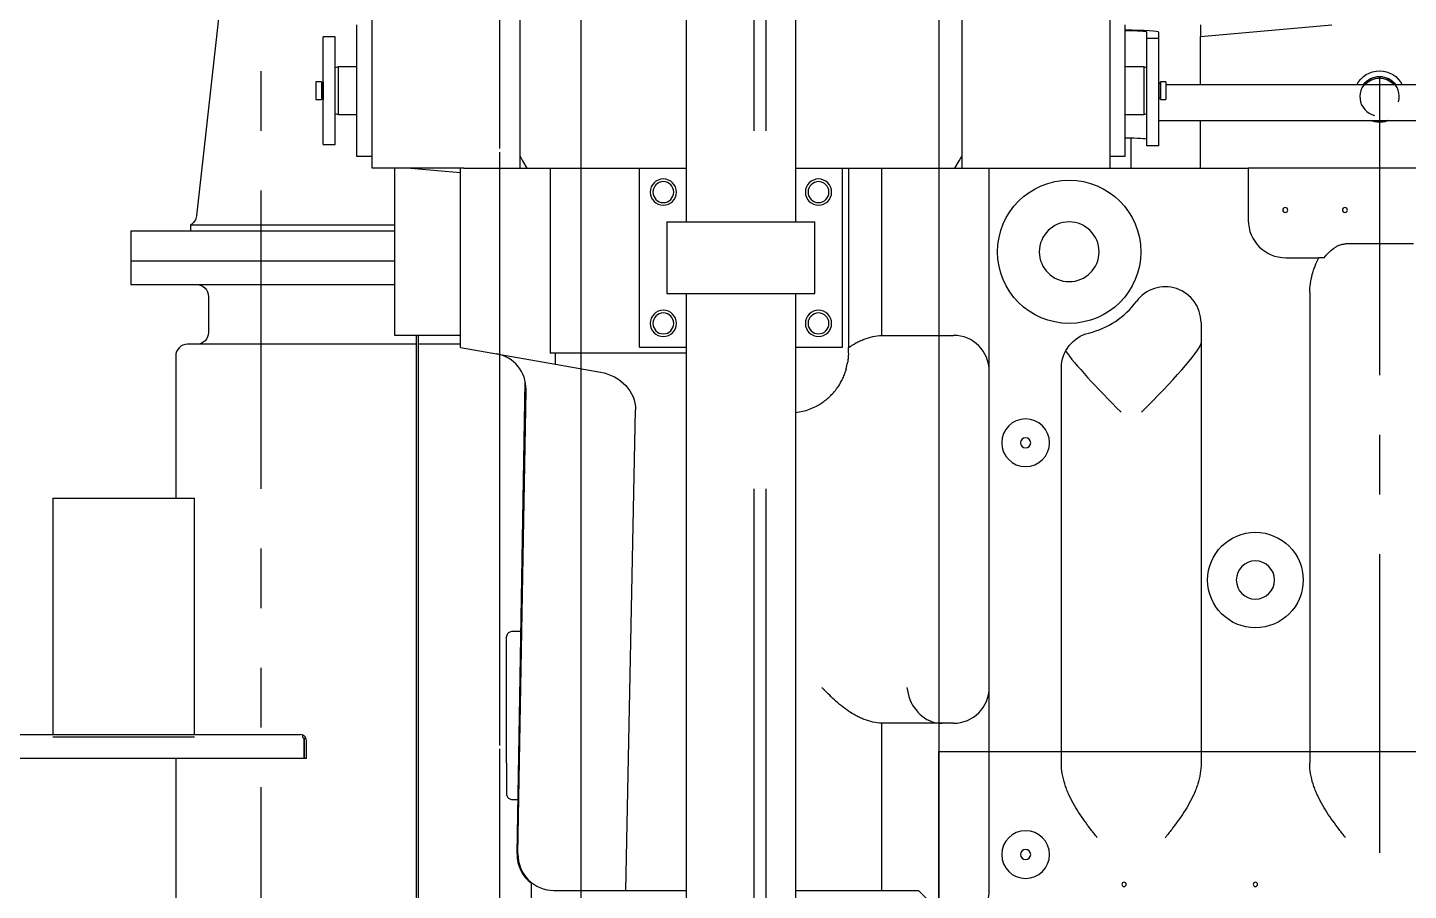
# Model space of a CAD drawing. Header units: millimetres. Extents: x 10462777 to 22643323, y 453826 to 1389191.
# Drawn here: x 11307208 to 11308365, y 599945 to 600668 of the extents above; entities that cross this region are included whole.
import ezdxf

# ---------------------------------------------------------------- set-up
doc = ezdxf.new("R2010")
doc.units = ezdxf.units.MM
doc.header["$LTSCALE"] = 200
doc.header["$MEASUREMENT"] = 0
for name, pattern in [('CENTER', [2, 1.25, -0.25, 0.25, -0.25]), ('DASHED', [3.5, 2, -1.5]), ('PHANTOM', [2.5, 1.25, -0.25, 0.25, -0.25, 0.25, -0.25])]:
    doc.linetypes.add(name, pattern=pattern)
doc.layers.get('0').update_dxf_attribs({"linetype": 'CONTINUOUS'})
for name, color, linetype in [('1', 1, 'CENTER'), ('2', 2, 'CONTINUOUS'), ('5', 4, 'CONTINUOUS')]:
    doc.layers.add(name, color=color, linetype=linetype)
doc.layers.add('LAYOUT', color=8, linetype='CONTINUOUS', lineweight=25)
doc.layers.add('TOP$1', color=7, linetype='CONTINUOUS', true_color=0xffffff)
doc.layers.add('TOP$23', color=7, linetype='CONTINUOUS', true_color=0xffffff)

# ---------------------------------------------------------------- blocks, each defined once
blk = doc.blocks.new('A$C7DA30AB0')
at = {"layer": 'LAYOUT', "color": 6, "linetype": 'PHANTOM'}
blk.add_circle((3030.4, 3026, 0), 2693, dxfattribs=at)

msp = doc.modelspace()

# ---------------------------------------------------------------- linework, layer by layer
at = {"layer": '1', "color": 23, "linetype": 'CENTER'}
msp.add_line((11308340.78353, 601826.84018, 0), (11308340.78353, 593861.87204, 0), dxfattribs=at)
at = {"layer": '2', "color": 60, "linetype": 'Continuous'}
for p, q in [((11307759.77528, 601630.52425, 0), (11307759.77528, 600505.30468, 0)), ((11307851.77659, 600505.30468, 0), (11307851.77659, 601630.52425, 0)), ((11307720.77473, 600550.30532, 0), (11307759.777, 600550.30532, 0)), ((11307720.77473, 600400.30319, 0), (11307720.77473, 600550.30532, 0)), ((11307851.77487, 600550.30532, 0), (11307890.77714, 600550.30532, 0)), ((11307890.77714, 600400.30319, 0), (11307890.77714, 600550.30532, 0)), ((11307743.77505, 600505.30468, 0), (11307743.77505, 600445.30383, 0)), ((11307743.77505, 600505.30468, 0), (11307867.77681, 600505.30468, 0)), ((11307867.77681, 600445.30383, 0), (11307867.77681, 600505.30468, 0)), ((11307743.77505, 600445.30383, 0), (11307867.77681, 600445.30383, 0)), ((11307759.77528, 600445.30383, 0), (11307759.77528, 599136.28523, 0)), ((11307851.77659, 599136.28523, 0), (11307851.77659, 600445.30383, 0)), ((11307720.77473, 600400.30319, 0), (11307759.777, 600400.30319, 0)), ((11307851.77487, 600400.30319, 0), (11307890.77714, 600400.30319, 0))]:
    msp.add_line(p, q, dxfattribs=at)
at = {"layer": '2', "color": 252, "linetype": 'Continuous'}
for p, q in [((11307374.76981, 600734.82467, 0), (11307349.70769, 600510.37204, 0)), ((11307496.77154, 600550.30532, 0), (11307496.77154, 600690.30731, 0)), ((11307620.77331, 600560.30546, 0), (11307620.77331, 600685.30724, 0)), ((11307990.77856, 600685.30724, 0), (11307990.77856, 600560.30546, 0)), ((11308114.78032, 600690.30731, 0), (11308114.78032, 600550.30532, 0)), ((11307483.77136, 600670.30702, 0), (11307483.77136, 600576.41482, 0)), ((11308127.78051, 600576.41482, 0), (11308127.78051, 600670.30702, 0)), ((11308190.7814, 600660.68313, 0), (11308300.78297, 600670.30702, 0)), ((11308190.7814, 600670.30702, 0), (11308190.7814, 600660.68313, 0)), ((11307465.7711, 600660.30688, 0), (11307455.77096, 600660.30688, 0)), ((11307465.7711, 600660.30688, 0), (11307455.77096, 600660.30688, 0)), ((11307455.77096, 600575.55639, 0), (11307455.77096, 600660.30688, 0)), ((11307455.77096, 600575.55639, 0), (11307455.77096, 600660.30688, 0)), ((11307465.7711, 600575.55639, 0), (11307465.7711, 600660.30688, 0)), ((11307465.7711, 600575.55639, 0), (11307465.7711, 600660.30688, 0)), ((11308145.78076, 600658.96296, 0), (11308145.78076, 600664.35364, 0)), ((11308145.78076, 600569.08503, 0), (11308145.78076, 600658.96296, 0)), ((11308155.78091, 600658.96296, 0), (11308145.78076, 600658.96296, 0)), ((11308155.78091, 600658.96296, 0), (11308155.78091, 600664.35364, 0)), ((11308155.78091, 600569.08503, 0), (11308155.78091, 600658.96296, 0)), ((11308190.7814, 600620.26243, 0), (11308190.7814, 600660.68313, 0)), ((11307468.27114, 600635.29803, 0), (11307465.7711, 600634.38809, 0)), ((11307483.7721, 600635.29803, 0), (11307468.27114, 600635.29803, 0)), ((11307468.27114, 600635.29803, 0), (11307468.27114, 600595.31446, 0)), ((11308143.28073, 600635.29803, 0), (11308127.77977, 600635.29803, 0)), ((11308145.78076, 600634.38809, 0), (11308143.28073, 600635.29803, 0)), ((11308143.28073, 600635.29803, 0), (11308143.28073, 600634.41143, 0)), ((11308143.28073, 600634.41143, 0), (11308143.28073, 600595.31446, 0)), ((11307454.36594, 600622.73135, 0), (11307449.77088, 600622.73135, 0)), ((11307449.77088, 600622.73135, 0), (11307449.77088, 600607.88114, 0)), ((11307454.36594, 600622.73135, 0), (11307454.36594, 600607.88114, 0)), ((11307455.72096, 600621.27883, 0), (11307454.36594, 600621.27883, 0)), ((11307455.77102, 600622.73135, 0), (11307455.72096, 600622.73135, 0)), ((11307455.72096, 600622.73135, 0), (11307455.72096, 600607.88114, 0)), ((11308155.83091, 600622.73135, 0), (11308155.78085, 600622.73135, 0)), ((11308155.83091, 600622.73135, 0), (11308155.83091, 600622.40206, 0)), ((11308155.83091, 600622.40206, 0), (11308155.83091, 600607.88114, 0)), ((11308157.18593, 600621.27883, 0), (11308155.83091, 600621.27883, 0)), ((11308161.78099, 600622.73135, 0), (11308157.18593, 600622.73135, 0)), ((11308157.18593, 600622.73135, 0), (11308157.18593, 600622.40206, 0)), ((11308157.18593, 600622.40206, 0), (11308157.18593, 600607.88114, 0)), ((11308161.78099, 600622.73135, 0), (11308161.78099, 600622.40206, 0)), ((11308161.78099, 600622.40206, 0), (11308161.78099, 600607.88114, 0)), ((11308519.78395, 600620.26306, 0), (11308161.78311, 600620.26306, 0)), ((11307449.77088, 600607.88114, 0), (11307454.36594, 600607.88114, 0)), ((11307454.36594, 600609.33366, 0), (11307455.72096, 600609.33366, 0)), ((11307455.72096, 600607.88114, 0), (11307455.77102, 600607.88114, 0)), ((11308155.78085, 600607.88114, 0), (11308155.83091, 600607.88114, 0)), ((11308155.83091, 600609.33366, 0), (11308157.18593, 600609.33366, 0)), ((11308157.18593, 600607.88114, 0), (11308161.78099, 600607.88114, 0)), ((11307465.7711, 600596.2244, 0), (11307468.27114, 600595.31446, 0)), ((11307468.27114, 600595.31446, 0), (11307483.7721, 600595.31446, 0)), ((11308127.77977, 600595.31446, 0), (11308143.28073, 600595.31446, 0)), ((11308143.28073, 600595.31446, 0), (11308145.78076, 600596.2244, 0)), ((11308155.78619, 600590.26914, 0), (11308525.78088, 600590.26914, 0)), ((11308190.7814, 600550.30532, 0), (11308190.7814, 600590.27071, 0)), ((11307455.77096, 600570.3056, 0), (11307455.77096, 600575.55639, 0)), ((11307455.77096, 600570.3056, 0), (11307455.77096, 600575.55639, 0)), ((11307465.7711, 600570.3056, 0), (11307465.7711, 600575.55639, 0)), ((11307465.7711, 600570.3056, 0), (11307465.7711, 600575.55639, 0)), ((11307483.77136, 600576.41482, 0), (11307483.77136, 600560.30546, 0)), ((11308127.78051, 600560.30546, 0), (11308127.78051, 600576.41482, 0)), ((11308132.78058, 600550.30532, 0), (11308132.78058, 600575.45693, 0)), ((11307455.77096, 600570.3056, 0), (11307465.7711, 600570.3056, 0)), ((11307455.77096, 600570.3056, 0), (11307465.7711, 600570.3056, 0)), ((11308155.78091, 600569.08503, 0), (11308145.78076, 600569.08503, 0)), ((11307483.77136, 600560.30546, 0), (11307496.77154, 600560.30546, 0)), ((11307620.77331, 600550.30532, 0), (11307620.77331, 600560.30671, 0)), ((11307620.77331, 600560.30546, 0), (11307622.91693, 600556.59259, 0)), ((11307622.91693, 600556.59259, 0), (11307626.54689, 600550.30532, 0)), ((11307985.00498, 600550.30532, 0), (11307988.63494, 600556.59259, 0)), ((11307988.63494, 600556.59259, 0), (11307990.77856, 600560.30546, 0)), ((11307990.75509, 600560.26546, 0), (11307990.77825, 600560.26546, 0)), ((11307990.77856, 600560.30671, 0), (11307990.77856, 600550.30532, 0)), ((11308114.78032, 600560.30546, 0), (11308127.78051, 600560.30546, 0)), ((11307573.68364, 600550.30532, 0), (11307496.77154, 600550.30532, 0)), ((11307515.77181, 600410.30333, 0), (11307515.77181, 600550.30532, 0)), ((11307570.7726, 600546.36827, 0), (11307525.77196, 600550.30532, 0)), ((11307294.76868, 600497.8213, 0), (11307294.76868, 600472.82095, 0)), ((11307294.76868, 600497.8213, 0), (11307515.77386, 600497.8213, 0)), ((11307344.76939, 600502.82137, 0), (11307344.76939, 600497.8213, 0)), ((11307344.76939, 600502.82137, 0), (11307515.78626, 600502.82137, 0)), ((11307294.76868, 600472.82095, 0), (11307294.76868, 600452.82066, 0)), ((11307294.76868, 600472.82095, 0), (11307515.75177, 600472.82095, 0)), ((11307294.76868, 600472.82095, 0), (11307515.77386, 600472.82095, 0)), ((11307294.76868, 600452.82066, 0), (11307515.75177, 600452.82066, 0)), ((11307359.7696, 600442.82052, 0), (11307359.7696, 600412.8201, 0)), ((11307533.78542, 600402.81995, 0), (11307342.26935, 600402.81995, 0)), ((11307570.7726, 600410.30333, 0), (11307515.77181, 600410.30333, 0)), ((11307570.78094, 600402.81995, 0), (11307535.78225, 600402.81995, 0)), ((11307332.26921, 600392.81981, 0), (11307332.26921, 600273.81812, 0)), ((11307229.26774, 600273.81812, 0), (11307229.26774, 600075.81843, 0)), ((11307229.26774, 600273.81812, 0), (11307347.92284, 600273.81812, 0)), ((11307347.92284, 600075.81843, 0), (11307347.92284, 600273.81812, 0)), ((11307621.49925, 600162.20884, 0), (11307614.52322, 600162.20884, 0)), ((11307609.52315, 600136.81618, 0), (11307609.52315, 600157.87865, 0)), ((11307609.52315, 600131.8161, 0), (11307609.52315, 600136.81618, 0)), ((11307609.52315, 600051.81497, 0), (11307609.52315, 600131.8161, 0)), ((11307229.26774, 600073.81528, 0), (11307347.92284, 600073.81528, 0)), ((11307332.26921, 600055.81081, 0), (11307332.26921, 599758.81081, 0)), ((11307609.52315, 600051.81497, 0), (11307609.52315, 600046.8149, 0)), ((11307609.52315, 600046.8149, 0), (11307609.52315, 600025.75242, 0)), ((11307614.52322, 600021.42223, 0), (11307619.04203, 600021.42223, 0))]:
    msp.add_line(p, q, dxfattribs=at)
at = {"layer": '2', "color": 124, "linetype": 'Continuous'}
for p, q in [((11307570.7726, 600400.19257, 0), (11307570.7726, 600550.30532, 0)), ((11307573.68553, 600550.30532, 0), (11307645.85437, 600550.30532, 0)), ((11307645.85437, 600550.30532, 0), (11307720.77655, 600550.30532, 0)), ((11307645.85437, 600550.30532, 0), (11307645.85437, 600395.30312, 0)), ((11307890.77485, 600550.30532, 0), (11307895.77721, 600550.30532, 0)), ((11307895.77721, 600550.30532, 0), (11307923.71097, 600550.30532, 0)), ((11307895.77721, 600550.30532, 0), (11307895.77721, 600400.00613, 0)), ((11307923.71097, 600550.30532, 0), (11308013.77889, 600550.30532, 0)), ((11307923.71097, 600410.26606, 0), (11307923.71097, 600550.30532, 0)), ((11308013.77889, 600550.30532, 0), (11308230.78197, 600550.30532, 0)), ((11308013.77889, 600380.3029, 0), (11308013.77889, 600550.30532, 0)), ((11308450.7851, 600550.30532, 0), (11308230.78197, 600550.30532, 0)), ((11308230.78197, 600550.30532, 0), (11308230.78197, 600506.8047, 0)), ((11308369.28394, 600486.87627, 0), (11308312.28313, 600486.87627, 0)), ((11308262.28242, 600475.30425, 0), (11308289.82348, 600475.30425, 0)), ((11308282.2827, 600446.22021, 0), (11308282.2827, 600051.88334, 0)), ((11308191.28141, 600420.976, 0), (11308191.28141, 600051.88334, 0)), ((11307925.00572, 600410.30333, 0), (11307983.77846, 600410.30333, 0)), ((11307570.7726, 600400.19257, 0), (11307650.47323, 600386.1392, 0)), ((11307650.47323, 600395.30312, 0), (11307645.85437, 600395.30312, 0)), ((11307759.77481, 600395.30312, 0), (11307650.47323, 600395.30312, 0)), ((11307650.47323, 600386.1392, 0), (11307650.47323, 600395.30312, 0)), ((11307650.47323, 600386.1392, 0), (11307688.06992, 600379.50989, 0)), ((11308013.77889, 600115.29914, 0), (11308013.77889, 600380.3029, 0)), ((11308074.27975, 600051.88334, 0), (11308074.27975, 600383.10341, 0)), ((11307618.24575, 599975.82073, 0), (11307625.15184, 600371.47064, 0)), ((11307618.99576, 599975.82073, 0), (11307625.77299, 600364.08818, 0)), ((11307625.77299, 600364.08818, 0), (11307625.78532, 600364.79461, 0)), ((11307709.35094, 599945.29672, 0), (11307717.46597, 600347.92024, 0)), ((11308013.77889, 599945.29672, 0), (11308013.77889, 600115.29914, 0)), ((11307923.71097, 599945.29672, 0), (11307923.71097, 600085.33598, 0)), ((11307983.77846, 600085.29871, 0), (11307925.00572, 600085.29871, 0)), ((11307648.99161, 599945.29672, 0), (11307709.35094, 599945.29672, 0)), ((11307709.35094, 599945.29672, 0), (11307759.77579, 599945.29672, 0)), ((11307851.77643, 599945.29672, 0), (11307923.71097, 599945.29672, 0)), ((11307923.71097, 599945.29672, 0), (11307954.45792, 599945.29672, 0)), ((11307954.45792, 599945.29672, 0), (11307974.32247, 599925.29644, 0))]:
    msp.add_line(p, q, dxfattribs=at)
at = {"layer": '2', "color": 60, "linetype": 'Continuous', "extrusion": (0, 0, -1)}
for centre in [(-11307740.77501, 600530.30503, 0), (-11307870.77686, 600530.30503, 0), (-11307740.77501, 600420.30347, 0), (-11307870.77686, 600420.30347, 0)]:
    msp.add_circle(centre, 11.00016, dxfattribs=at)
at = {"layer": '2', "color": 124, "linetype": 'Continuous'}
for centre, radius in [((11308080.77984, 600480.30432, 0), 60.00085), ((11308236.78206, 600205.30042, 0), 40.00057)]:
    msp.add_circle(centre, radius, dxfattribs=at)
at = {"layer": '2', "color": 124, "linetype": 'Continuous', "extrusion": (0, 0, -1)}
for centre, radius in [((-11307740.77501, 600530.30503, 0), 8.75012), ((-11307870.77686, 600530.30503, 0), 8.75012), ((-11308261.78241, 600515.30482, 0), 2.10003), ((-11308311.78312, 600515.30482, 0), 2.10003), ((-11308080.77984, 600480.30432, 0), 25.02536), ((-11307740.77501, 600420.30347, 0), 8.75012), ((-11307870.77686, 600420.30347, 0), 8.75012), ((-11308044.27932, 600320.30205, 0), 20.00028), ((-11308044.27932, 600320.30205, 0), 4.25006), ((-11308236.78206, 600205.30042, 0), 16.00023), ((-11308044.27932, 599975.29715, 0), 20.00028), ((-11308044.27932, 599975.29715, 0), 4.25006), ((-11308126.78049, 599950.2968, 0), 1.80003), ((-11308236.78206, 599950.2968, 0), 1.80003)]:
    msp.add_circle(centre, radius, dxfattribs=at)
at = {"layer": '2', "color": 252, "linetype": 'Continuous', "extrusion": (0, 0, -1)}
for centre, radius, start, end in [((-11308340.78353, 600610.30617, 0), 21.50031, 27.57999234, 152.40997398), ((-11308340.78353, 600610.30617, 0), 16.8696, 36.1687341, 143.83121371), ((-11308340.78353, 600610.30617, 0), 15.50022, 39.96562595, 140.03438658), ((-11308340.78353, 600610.30617, 0), 21.50031, 285.59312085, 291.2518518), ((-11308340.78353, 600610.30617, 0), 21.50031, 248.73811689, 285.59312085), ((-11307339.76931, 600511.48175, 0), 10.00014, 186.37118918, 240), ((-11307349.76946, 600442.82052, 0), 10.00014, 90, 180), ((-11307349.76946, 600412.8201, 0), 10.00014, 180, 270)]:
    msp.add_arc(centre, radius, start, end, dxfattribs=at)
at = {"layer": '2', "color": 252, "linetype": 'Continuous'}
for centre, radius, start, end in [((11308340.78353, 600610.30617, 0), 16.50023, 344.99999996, 255.00000008), ((11307342.26935, 600392.81981, 0), 10.00014, 90, 180)]:
    msp.add_arc(centre, radius, start, end, dxfattribs=at)
at = {"layer": '2', "color": 124, "linetype": 'Continuous'}
for centre, radius, start, end in [((11308262.28242, 600506.8047, 0), 31.50045, 180, 270), ((11308161.28098, 600420.976, 0), 30.00043, 0, 143.6102553), ((11308080.77984, 600480.30432, 0), 70.00099, 283.59162274, 323.6102553), ((11307983.77846, 600380.3029, 0), 30.00043, 0, 90), ((11307595.78946, 600365.31819, 0), 30.00043, 359.00000004, 80.00000016), ((11307845.7765, 600395.30312, 0), 50.00071, 276.89078492, 303.64926039), ((11307983.77846, 600115.29914, 0), 30.00043, 270, 0), ((11307648.2416, 599975.29715, 0), 30.00043, 179.00000004, 233.3101886), ((11307648.99161, 599975.29715, 0), 30.00043, 179.00000004, 270)]:
    msp.add_arc(centre, radius, start, end, dxfattribs=at)
at = {"layer": '2', "color": 124, "linetype": 'Continuous', "extrusion": (0, 0, -1)}
msp.add_arc((-11308104.28017, 600383.10341, 0), 30.00043, 0, 76.40837726, dxfattribs=at)
at = {"layer": '2', "color": 252, "linetype": 'Continuous'}
for centre, major_axis, ratio, start_param, end_param in [((11308125.78048, 600664.35364, 0), (-20.00028, 0), 0.0523359562, 3.1415926536, 4.6122013301), ((11308125.78048, 600664.35364, 0), (-30.00043, 0), 0.0523359562, 3.1415926536, 4.6456545064), ((11308125.78048, 600574.47571, 0), (20.00028, 0), 0.0523359562, 0, 1.4706086765), ((11307614.52322, 600157.87865, 0), (-5.00007, 0), 0.8660254038, 4.7123889804, 6.2831853072), ((11307614.52322, 600025.75242, 0), (5.00007, 0), 0.8660254038, 3.1415926536, 4.7123889804)]:
    msp.add_ellipse(centre, major_axis=major_axis, ratio=ratio, start_param=start_param, end_param=end_param, dxfattribs=at)
at = {"layer": '2', "color": 124, "linetype": 'Continuous'}
for centre, major_axis, ratio, start_param, end_param in [((11308141.2807, 600354.58011, 0), (49.81044, 49.81044), 0.0874886635, 4.6251225178, 6.108652382), ((11308141.2807, 600404.00929, 0), (50.00071, 0), 0.2598076914, 6.1959188447, 6.2831853072), ((11308124.28046, 600354.58011, 0), (49.81044, -49.81044), 0.0874886635, 3.6055222292, 4.799655443), ((11307970.8376, 600115.29914, 0), (10.16641, -28.7675), 0.8372800893, 4.4247034096, 5.7825855951), ((11308011.822, 600115.29914, 0), (50.1116, 24.98226), 0.3314721459, 3.5154540504, 3.7283681915), ((11307927.17512, 599945.29672, 0), (86.60377, 0), 0.5773502692, 5.8161031744, 6.2831853072)]:
    msp.add_ellipse(centre, major_axis=major_axis, ratio=ratio, start_param=start_param, end_param=end_param, dxfattribs=at)
at = {"layer": '2', "color": 124, "linetype": 'Continuous', "extrusion": (0, 0, -1)}
msp.add_ellipse((11307682.8604, 600349.96523, 0), major_axis=(34.21657, -6.03331), ratio=0.8634602874, start_param=4.7123889804, end_param=6.1496149249, dxfattribs=at)
at = {"layer": '2', "color": 124, "linetype": 'Continuous'}
for points, knots in [([(11308294.25537, 600475.30425, 0), (11308295.39122, 600476.73795, 0), (11308296.60148, 600478.1165, 0), (11308299.21249, 600480.73244, 0), (11308300.61211, 600481.9678, 0), (11308302.84911, 600483.59895, 0), (11308303.61849, 600484.10612, 0), (11308305.21823, 600485.02648, 0), (11308306.05483, 600485.44176, 0), (11308307.76142, 600486.12734, 0), (11308308.634, 600486.39996, 0), (11308309.97799, 600486.68111, 0), (11308310.43186, 600486.75348, 0), (11308311.3525, 600486.85124, 0), (11308311.82099, 600486.87627, 0), (11308312.28313, 600486.87627, 0)], [0, 0, 0, 0, 0.25, 0.25, 0.5, 0.5, 0.625, 0.625, 0.75, 0.75, 0.875, 0.875, 0.9375, 0.9375, 1, 1, 1, 1]), ([(11308282.2827, 600446.22021, 0), (11308282.2827, 600448.77411, 0), (11308282.47984, 600451.29363, 0), (11308283.19966, 600456.27587, 0), (11308283.72298, 600458.73848, 0), (11308284.71963, 600462.39548, 0), (11308285.08724, 600463.60831, 0), (11308285.88881, 600466.02238, 0), (11308286.32028, 600467.21606, 0), (11308287.69356, 600470.75075, 0), (11308288.71558, 600473.0504, 0), (11308289.82348, 600475.30425, 0)], [0, 0, 0, 0, 0.25, 0.25, 0.5, 0.5, 0.625, 0.625, 0.75, 0.75, 1, 1, 1, 1]), ([(11308294.25537, 600475.30425, 0), (11308293.84607, 600475.30425, 0), (11308293.44652, 600475.30425, 0), (11308292.66624, 600475.30425, 0), (11308292.28469, 600475.30425, 0), (11308291.17344, 600475.30425, 0), (11308290.47766, 600475.30425, 0), (11308289.82348, 600475.30425, 0)], [0, 0, 0, 0, 0.25, 0.25, 0.5, 0.5, 1, 1, 1, 1]), ([(11307895.77721, 600400.00613, 0), (11307897.8433, 600401.42114, 0), (11307899.96945, 600402.73627, 0), (11307903.27095, 600404.52227, 0), (11307904.39018, 600405.08645, 0), (11307906.6704, 600406.14537, 0), (11307907.83267, 600406.64063, 0), (11307911.38161, 600408.00661, 0), (11307913.78591, 600408.74121, 0), (11307918.68039, 600409.81608, 0), (11307921.17038, 600410.15724, 0), (11307923.71097, 600410.26606, 0)], [0, 0, 0, 0, 0.25, 0.25, 0.375, 0.375, 0.5, 0.5, 0.75, 0.75, 1, 1, 1, 1]), ([(11307895.77721, 600395.30312, 0), (11307895.77721, 600395.01679, 0), (11307895.77476, 600394.72545, 0), (11307895.76437, 600394.13168, 0), (11307895.75646, 600393.83086, 0), (11307895.72399, 600392.91767, 0), (11307895.69071, 600392.29383, 0), (11307895.59683, 600391.0113, 0), (11307895.53623, 600390.3526, 0), (11307895.42078, 600389.33371, 0), (11307895.37807, 600388.98822, 0), (11307895.28467, 600388.2935, 0), (11307895.23391, 600387.94354, 0), (11307895.17886, 600387.5909, 0)], [0, 0, 0, 0, 0.125, 0.125, 0.25, 0.25, 0.5, 0.5, 0.75, 0.75, 0.875, 0.875, 1, 1, 1, 1]), ([(11307895.77721, 600395.30312, 0), (11307895.77721, 600396.15024, 0), (11307895.77721, 600396.96404, 0), (11307895.77721, 600398.53048, 0), (11307895.77721, 600399.28418, 0), (11307895.77721, 600400.00613, 0)], [0, 0, 0, 0, 0.5, 0.5, 1, 1, 1, 1]), ([(11307873.48227, 600353.68027, 0), (11307874.71301, 600354.4995, 0), (11307875.89011, 600355.36153, 0), (11307878.1468, 600357.16752, 0), (11307879.22633, 600358.11149, 0), (11307881.2935, 600360.08024, 0), (11307882.28111, 600361.10502, 0), (11307883.6956, 600362.70374, 0), (11307884.15591, 600363.24691, 0), (11307884.82969, 600364.07739, 0), (11307885.05099, 600364.35621, 0), (11307885.48591, 600364.91629, 0), (11307885.69973, 600365.19778, 0), (11307886.75104, 600366.61258, 0), (11307887.5354, 600367.76781, 0), (11307888.99899, 600370.12744, 0), (11307889.6782, 600371.33182, 0), (11307890.93568, 600373.79426, 0), (11307891.51395, 600375.05228, 0), (11307892.57013, 600377.62923, 0), (11307893.04808, 600378.94811, 0), (11307893.47414, 600380.3029, 0)], [0, 0, 0, 0, 0.125, 0.125, 0.25, 0.25, 0.375, 0.375, 0.4375, 0.4375, 0.46875, 0.46875, 0.5, 0.5, 0.625, 0.625, 0.75, 0.75, 0.875, 0.875, 1, 1, 1, 1]), ([(11307893.93878, 600381.86936, 0), (11307894.01303, 600382.83629, 0), (11307894.15569, 600383.7994, 0), (11307894.46964, 600385.23848, 0), (11307894.59104, 600385.71708, 0), (11307894.86305, 600386.66135, 0), (11307895.01394, 600387.12848, 0), (11307895.17886, 600387.5909, 0)], [0, 0, 0, 0, 0.5, 0.5, 0.75, 0.75, 1, 1, 1, 1]), ([(11307923.71097, 600085.33598, 0), (11307921.18746, 600085.44407, 0), (11307918.71389, 600085.78141, 0), (11307913.85117, 600086.84376, 0), (11307911.46222, 600087.56963, 0), (11307907.9356, 600088.91934, 0), (11307906.77922, 600089.40926, 0), (11307904.51153, 600090.45641, 0), (11307903.39837, 600091.01437, 0), (11307900.11455, 600092.78084, 0), (11307897.9995, 600094.08181, 0), (11307893.88867, 600096.88206, 0), (11307891.89254, 600098.38197, 0), (11307887.99426, 600101.53324, 0), (11307886.10538, 600103.17359, 0), (11307882.40739, 600106.53997, 0), (11307880.59835, 600108.26606, 0), (11307877.91477, 600110.8874, 0), (11307876.58047, 600112.20612, 0), (11307875.03037, 600113.75169, 0), (11307874.36674, 600114.41483, 0), (11307873.9244, 600114.85701, 0), (11307873.70224, 600115.07917, 0), (11307873.48227, 600115.29914, 0)], [0, 0, 0, 0, 0.125, 0.125, 0.25, 0.25, 0.3125, 0.3125, 0.375, 0.375, 0.5, 0.5, 0.625, 0.625, 0.75, 0.75, 0.875, 0.875, 0.9375, 0.96875, 0.984375, 0.984375, 1, 1, 1, 1]), ([(11308104.28017, 599989.43247, 0), (11308104.05565, 599989.72232, 0), (11308103.82922, 599990.01464, 0), (11308103.37823, 599990.59705, 0), (11308102.70188, 599991.47074, 0), (11308102.02631, 599992.34503, 0), (11308100.67727, 599994.09517, 0), (11308099.7807, 599995.26402, 0), (11308097.10774, 599998.78312, 0), (11308095.34807, 600001.14589, 0), (11308091.91882, 600005.9389, 0), (11308090.24992, 600008.36852, 0), (11308087.06611, 600013.30337, 0), (11308085.54937, 600015.81088, 0), (11308082.7179, 600020.93366, 0), (11308081.40294, 600023.5488, 0), (11308079.62556, 600027.57555, 0), (11308079.06569, 600028.93518, 0), (11308078.28131, 600031.0042, 0), (11308078.0291, 600031.6988, 0), (11308077.54443, 600033.09854, 0), (11308077.31206, 600033.80354, 0), (11308076.20979, 600037.33301, 0), (11308075.51146, 600040.18859, 0), (11308074.54705, 600045.97516, 0), (11308074.27975, 600048.90593, 0), (11308074.27975, 600051.88334, 0)], [0, 0, 0, 0, 0.015625, 0.015625, 0.03125, 0.0625, 0.0625, 0.125, 0.125, 0.25, 0.25, 0.375, 0.375, 0.5, 0.5, 0.625, 0.625, 0.6875, 0.6875, 0.71875, 0.71875, 0.75, 0.75, 0.875, 0.875, 1, 1, 1, 1]), ([(11308191.28141, 600051.88334, 0), (11308191.28141, 600048.90593, 0), (11308191.0141, 600045.97516, 0), (11308190.0497, 600040.18859, 0), (11308189.35137, 600037.33301, 0), (11308188.2491, 600033.80354, 0), (11308188.01673, 600033.09854, 0), (11308187.53205, 600031.6988, 0), (11308187.27985, 600031.0042, 0), (11308186.49547, 600028.93518, 0), (11308185.9356, 600027.57555, 0), (11308184.15822, 600023.5488, 0), (11308182.84326, 600020.93366, 0), (11308180.01179, 600015.81088, 0), (11308178.49505, 600013.30337, 0), (11308175.31123, 600008.36852, 0), (11308173.64234, 600005.9389, 0), (11308170.21309, 600001.14589, 0), (11308168.45342, 599998.78312, 0), (11308165.78046, 599995.26402, 0), (11308164.88389, 599994.09517, 0), (11308163.53484, 599992.34503, 0), (11308162.85928, 599991.47074, 0), (11308162.18292, 599990.59705, 0), (11308161.73193, 599990.01464, 0), (11308161.5055, 599989.72232, 0), (11308161.28098, 599989.43247, 0)], [0, 0, 0, 0, 0.125, 0.125, 0.25, 0.25, 0.28125, 0.28125, 0.3125, 0.3125, 0.375, 0.375, 0.5, 0.5, 0.625, 0.625, 0.75, 0.75, 0.875, 0.875, 0.9375, 0.9375, 0.96875, 0.984375, 0.984375, 1, 1, 1, 1]), ([(11308312.28313, 599989.43247, 0), (11308312.05861, 599989.72232, 0), (11308311.83218, 599990.01464, 0), (11308311.38119, 599990.59705, 0), (11308310.70484, 599991.47074, 0), (11308310.02927, 599992.34503, 0), (11308308.68023, 599994.09517, 0), (11308307.78365, 599995.26402, 0), (11308305.11069, 599998.78312, 0), (11308303.35102, 600001.14589, 0), (11308299.92177, 600005.9389, 0), (11308298.25288, 600008.36852, 0), (11308295.06906, 600013.30337, 0), (11308293.55232, 600015.81088, 0), (11308290.72086, 600020.93366, 0), (11308289.40589, 600023.5488, 0), (11308287.62852, 600027.57555, 0), (11308287.06864, 600028.93518, 0), (11308286.28427, 600031.0042, 0), (11308286.03206, 600031.6988, 0), (11308285.54738, 600033.09854, 0), (11308285.31501, 600033.80354, 0), (11308284.21275, 600037.33301, 0), (11308283.51441, 600040.18859, 0), (11308282.55001, 600045.97516, 0), (11308282.2827, 600048.90593, 0), (11308282.2827, 600051.88334, 0)], [0, 0, 0, 0, 0.015625, 0.015625, 0.03125, 0.0625, 0.0625, 0.125, 0.125, 0.25, 0.25, 0.375, 0.375, 0.5, 0.5, 0.625, 0.625, 0.6875, 0.6875, 0.71875, 0.71875, 0.75, 0.75, 0.875, 0.875, 1, 1, 1, 1]), ([(11307634.04091, 599807.09202, 0), (11307633.84093, 599814.31236, 0), (11307633.64093, 599821.53362, 0), (11307633.34089, 599832.36683, 0), (11307633.24087, 599835.97813, 0), (11307633.09083, 599841.3954, 0), (11307633.04081, 599843.20122, 0), (11307632.96579, 599845.91003, 0), (11307632.94078, 599846.81298, 0), (11307632.89076, 599848.61891, 0), (11307632.86574, 599849.52253, 0), (11307632.64158, 599857.61594, 0), (11307632.44822, 599864.59709, 0), (11307632.16674, 599874.76039, 0), (11307632.07434, 599878.09644, 0), (11307631.93793, 599883.02161, 0), (11307631.89282, 599884.65016, 0), (11307631.80336, 599887.88045, 0), (11307631.75893, 599889.4844, 0), (11307631.54083, 599897.35916, 0), (11307631.3775, 599903.25619, 0), (11307631.1488, 599911.51348, 0), (11307631.0753, 599914.16729, 0), (11307630.96924, 599917.99683, 0), (11307630.93458, 599919.24811, 0), (11307630.88367, 599921.08642, 0), (11307630.86687, 599921.69276, 0), (11307630.83381, 599922.8864, 0), (11307630.81753, 599923.47449, 0), (11307630.67309, 599928.68947, 0), (11307630.55991, 599932.77569, 0), (11307630.41254, 599938.09672, 0), (11307630.36717, 599939.73491, 0), (11307630.30489, 599941.98366, 0), (11307630.28507, 599942.69914, 0), (11307630.2475, 599944.05571, 0), (11307630.22978, 599944.6955, 0), (11307630.21313, 599945.29672, 0)], [0, 0, 0, 0, 0.125, 0.125, 0.1875, 0.1875, 0.21875, 0.21875, 0.234375, 0.234375, 0.25, 0.25, 0.375, 0.375, 0.4375, 0.4375, 0.46875, 0.46875, 0.5, 0.5, 0.625, 0.625, 0.6875, 0.6875, 0.71875, 0.71875, 0.734375, 0.734375, 0.75, 0.75, 0.875, 0.875, 0.9375, 0.9375, 0.96875, 0.96875, 1, 1, 1, 1])]:
    msp.add_open_spline(points, degree=3, knots=knots, dxfattribs=at)
for points in [[(11307923.71097, 600410.26606, 0), (11307924.14228, 600410.29091, 0), (11307924.57387, 600410.30333, 0), (11307925.00572, 600410.30333, 0)], [(11307893.93878, 600381.86936, 0), (11307893.79103, 600381.33965, 0), (11307893.63607, 600380.8178, 0), (11307893.47414, 600380.3029, 0)], [(11307925.00572, 600085.29871, 0), (11307924.57387, 600085.29871, 0), (11307924.14228, 600085.31114, 0), (11307923.71097, 600085.33598, 0)], [(11307630.21313, 599945.29672, 0), (11307630.25102, 599947.46776, 0), (11307630.30749, 599950.70307, 0), (11307630.32682, 599951.81007, 0), (11307630.32681, 599951.80983, 0)]]:
    msp.add_open_spline(points, degree=3, dxfattribs=at)
at = {"layer": '5', "color": 252, "linetype": 'Continuous'}
for p, q in [((11307533.77207, 600549.60533, 0), (11307533.77207, 600550.30532, 0)), ((11307535.7721, 600550.30532, 0), (11307535.7721, 600549.43042, 0)), ((11307533.77207, 600410.29261, 0), (11307533.77207, 599737.29377, 0)), ((11307535.7721, 599737.29377, 0), (11307535.7721, 600410.29261, 0)), ((11306941.76366, 600075.81531, 0), (11307436.77069, 600075.81531, 0)), ((11307439.76873, 600070.81524, 0), (11307439.76873, 600072.94629, 0)), ((11307439.76873, 600070.81524, 0), (11307439.76873, 600055.81502, 0)), ((11307439.77073, 600072.22867, 0), (11307439.77073, 600070.81524, 0)), ((11307439.77073, 600055.81502, 0), (11307439.77073, 600070.81524, 0)), ((11307441.77076, 600055.81502, 0), (11307441.77076, 600070.81524, 0)), ((11307439.76873, 600055.81502, 0), (11306948.76576, 600055.81502, 0)), ((11307441.77076, 600055.81502, 0), (11307439.77073, 600055.81502, 0))]:
    msp.add_line(p, q, dxfattribs=at)
for start, end in [(62.53390099, 90), (0, 25.22690493)]:
    msp.add_arc((11307436.77069, 600070.81524, 0), 5.00007, start, end, dxfattribs=at)
msp.add_ellipse((11307436.77069, 600070.81524, 0), major_axis=(0, -5.00007), ratio=0.9993333333, start_param=2.6622187965, end_param=3.1415926536, dxfattribs=at)
for points, knots in [([(11307439.07531, 600075.25172, 0), (11307438.93444, 600075.20343, 0), (11307438.81456, 600075.13833, 0), (11307438.62005, 600074.98476, 0), (11307438.54252, 600074.89404, 0), (11307438.43045, 600074.69286, 0), (11307438.39471, 600074.58017, 0), (11307438.36795, 600074.34112, 0), (11307438.37682, 600074.21453, 0), (11307438.43872, 600073.95119, 0), (11307438.49014, 600073.81905, 0), (11307438.6354, 600073.5567, 0), (11307438.72834, 600073.42857, 0), (11307438.95736, 600073.19766, 0), (11307439.09423, 600073.0939, 0), (11307439.41311, 600072.95333, 0), (11307439.59234, 600072.92192, 0), (11307439.76873, 600072.94629, 0)], [0, 0, 0, 0, 0.125, 0.125, 0.25, 0.25, 0.375, 0.375, 0.5, 0.5, 0.625, 0.625, 0.75, 0.75, 0.875, 0.875, 1, 1, 1, 1]), ([(11307438.62225, 600073.59544, 0), (11307438.65774, 600073.72843, 0), (11307438.69371, 600073.86117, 0), (11307438.78651, 600074.20415, 0), (11307438.84362, 600074.41424, 0), (11307438.95851, 600074.83369, 0), (11307439.01631, 600075.04305, 0), (11307439.07531, 600075.25172, 0)], [0, 0, 0, 0, 0.2401240113, 0.2401240113, 0.6203535287, 0.6203535287, 1, 1, 1, 1]), ([(11307438.62319, 600073.59433, 0), (11307438.6588, 600073.72769, 0), (11307438.69489, 600073.8608, 0), (11307438.78786, 600074.20415, 0), (11307438.845, 600074.41424, 0), (11307438.95997, 600074.83369, 0), (11307439.0178, 600075.04305, 0), (11307439.07684, 600075.25172, 0)], [0, 0, 0, 0, 0.2406319064, 0.2406319064, 0.6206072814, 0.6206072814, 1, 1, 1, 1]), ([(11307441.12493, 600073.27313, 0), (11307441.11758, 600073.28617, 0), (11307441.11003, 600073.29941, 0), (11307441.03551, 600073.42864, 0), (11307440.95612, 600073.55547, 0), (11307440.77109, 600073.81915, 0), (11307440.66866, 600073.95161, 0), (11307440.44132, 600074.21486, 0), (11307440.31977, 600074.3416, 0), (11307440.06519, 600074.58053, 0), (11307439.93126, 600074.69324, 0), (11307439.66779, 600074.89384, 0), (11307439.53435, 600074.98466, 0), (11307439.28711, 600075.13838, 0), (11307439.16985, 600075.20338, 0), (11307439.07684, 600075.25172, 0)], [0, 0, 0, 0, 0.0189253993, 0.0189253993, 0.1824378327, 0.1824378327, 0.3459502662, 0.3459502662, 0.5094626996, 0.5094626996, 0.6729751331, 0.6729751331, 0.8364875665, 0.8364875665, 1, 1, 1, 1])]:
    msp.add_open_spline(points, degree=3, knots=knots, dxfattribs=at)
msp.add_open_spline([(11307441.29389, 600072.94629, 0), (11307439.77073, 600072.22867, 0)], degree=1, dxfattribs=at)
at = {"layer": 'TOP$1', "color": 155, "linetype": 'PHANTOM'}
msp.add_line((11307603.66913, 596813.78937), (11307603.66913, 601331.71124), dxfattribs=at)
at = {"layer": 'TOP$23', "color": 155, "linetype": 'PHANTOM'}
for p, q in [((11307403.66913, 601531.71124), (11307403.66913, 593866.71124)), ((11307603.66913, 594066.71124), (11307603.66913, 601331.71124))]:
    msp.add_line(p, q, dxfattribs=at)
at = {"layer": 'TOP$23', "linetype": 'Continuous'}
for p, q in [((11307671.66913, 600981.71124), (11307671.66913, 596881.71124)), ((11307971.66913, 600981.71124), (11307971.66913, 598196.71124)), ((11307971.66913, 599761.71124), (11307971.66913, 600061.71124)), ((11307971.66913, 600061.71124), (11308715.66913, 600061.71124))]:
    msp.add_line(p, q, dxfattribs=at)
at = {"layer": 'TOP$23', "linetype": 'DASHED'}
for p, q in [((11307816.66913, 600981.71124), (11307816.66913, 594581.71124)), ((11307826.66913, 600981.71124), (11307826.66913, 594581.71124))]:
    msp.add_line(p, q, dxfattribs=at)

# ---------------------------------------------------------------- block references
at = {"ltscale": 10, "rotation": 180}
msp.add_blockref('A$C7DA30AB0', (11313764.24811, 600747.76955, 0), dxfattribs=at)

doc.saveas('drawing.dxf')
